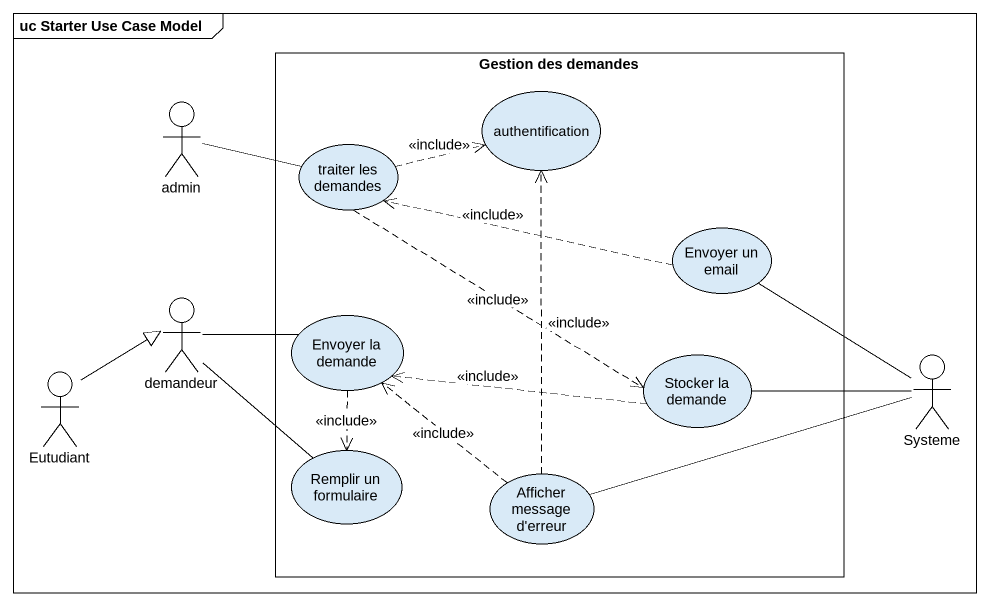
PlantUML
@startuml
mainframe uc Starter Use Case Model
actor admin
rectangle "Gestion des demandes" as Gestion_des_demandes {
  usecase authentification
  usecase "traiter les demandes" as traiter_les_demandes
  usecase "Envoyer un email" as Envoyer_un_email
  usecase "Envoyer la demande" as Envoyer_la_demande
  usecase "Stocker la demande" as Stocker_la_demande
  usecase "Remplir un formulaire" as Remplir_un_formulaire
  usecase "Afficher message d'erreur" as Afficher_message_d_erreur
}
actor demandeur
actor Eutudiant
actor Systeme
admin -right- traiter_les_demandes
traiter_les_demandes .right.> authentification : <<include>>
traiter_les_demandes ..> Stocker_la_demande : <<include>>
Envoyer_un_email .left.> traiter_les_demandes : <<include>>
demandeur -right- Envoyer_la_demande
demandeur -- Remplir_un_formulaire
Envoyer_la_demande ..> Remplir_un_formulaire : <<include>>
Eutudiant -right-|> demandeur
Stocker_la_demande .left.> Envoyer_la_demande : <<include>>
Systeme -up- Envoyer_un_email
Systeme -left- Stocker_la_demande
Systeme -left- Afficher_message_d_erreur
Afficher_message_d_erreur .up.> authentification : <<include>>
Afficher_message_d_erreur .up.> Envoyer_la_demande : <<include>>
@enduml
